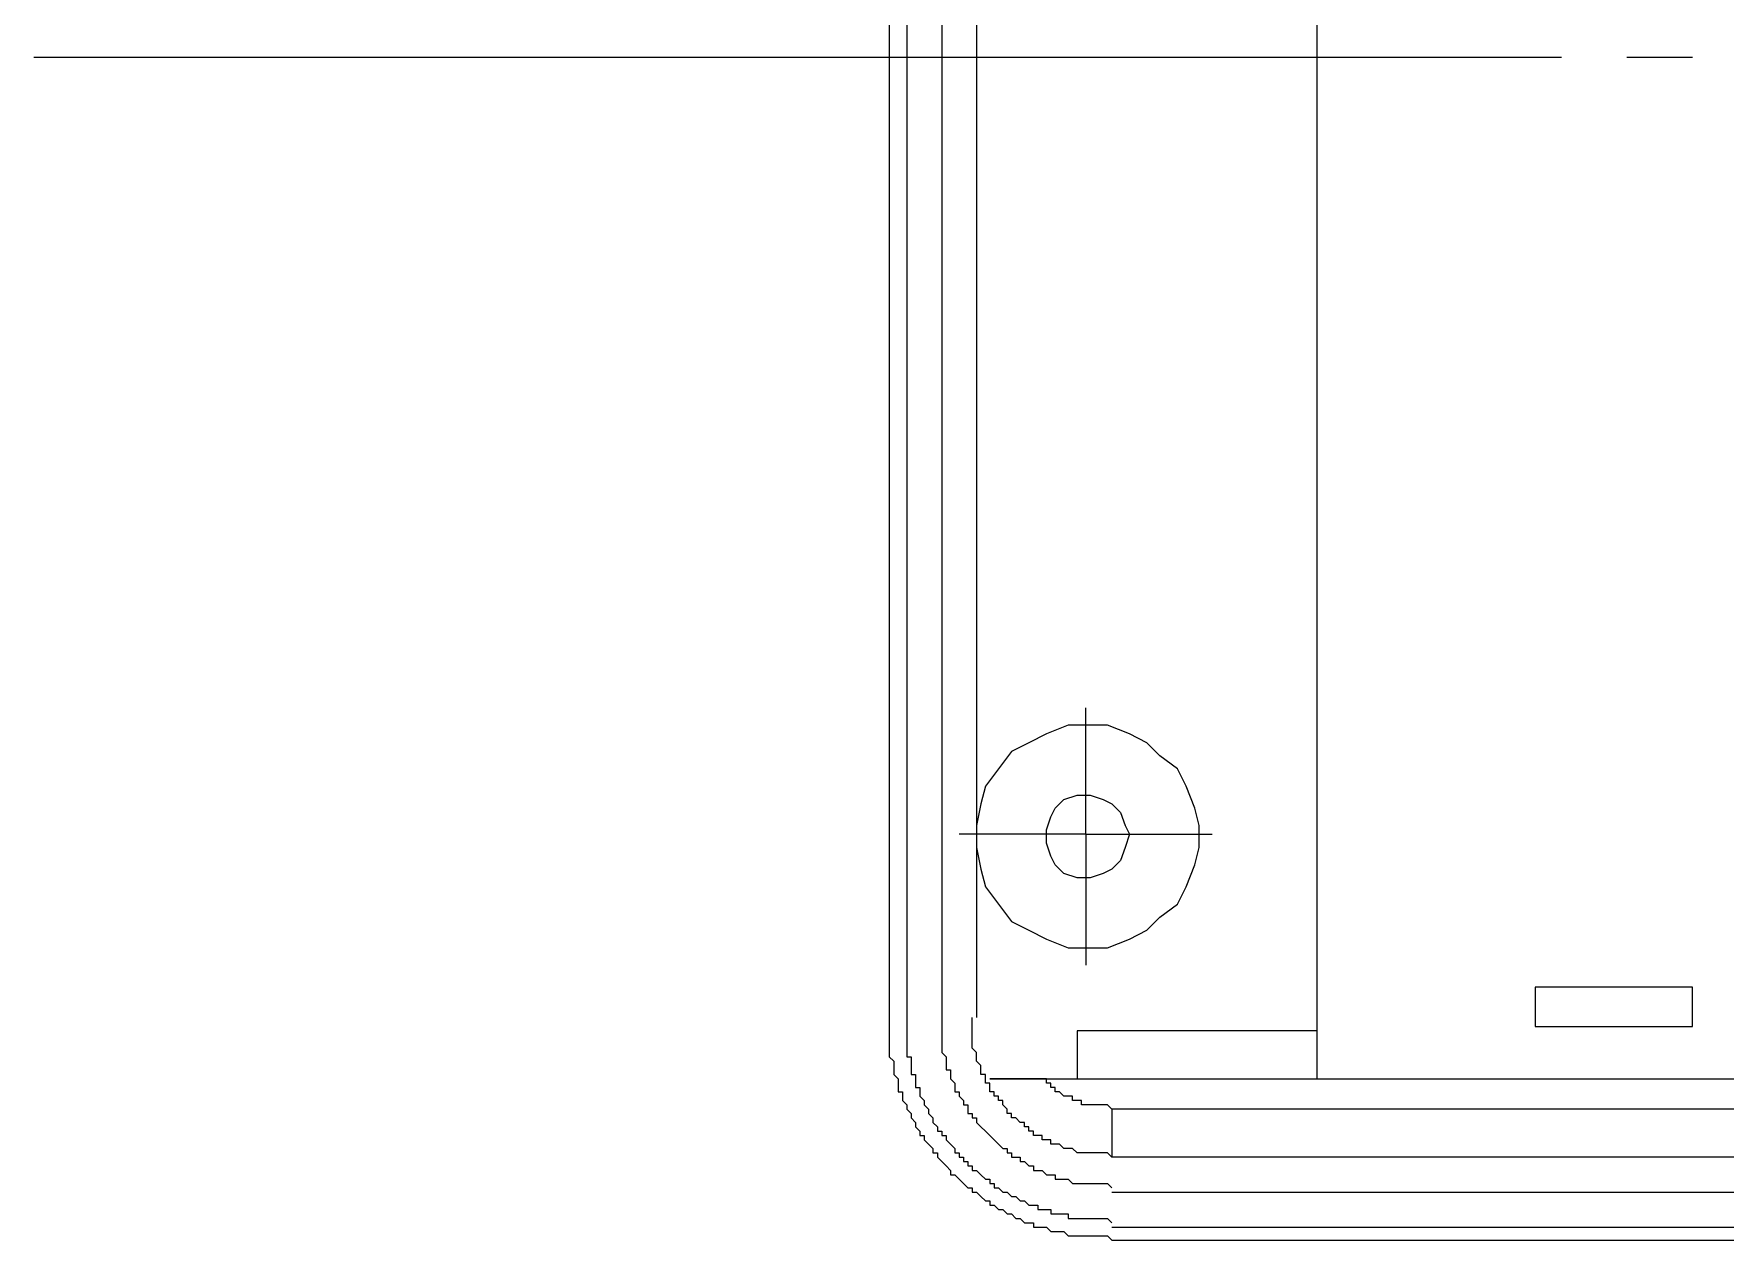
# Model space of a CAD drawing. Header units: millimetres. Extents: x -115 to 130, y -79 to 93.
# Drawn here: x -1.28 to 31.52, y -29.68 to -6.28 of the extents above; entities that cross this region are included whole.
import ezdxf

# ---------------------------------------------------------------- set-up
doc = ezdxf.new("R2010")
doc.units = ezdxf.units.MM
doc.header["$MEASUREMENT"] = 0
doc.layers.add('layer 1', color=7, linetype='Continuous')

msp = doc.modelspace()

# ---------------------------------------------------------------- linework, layer by layer
at = {"layer": 'layer 1', "lineweight": 18}
for points in [[(23.6079, -26.5501), (23.6079, -26.5501), (23.6079, 13.1586), (23.6079, 13.1586)], [(15.3106, 11.9733), (15.3106, 11.9733), (15.3106, -25.3647), (15.3106, -25.3647)], [(15.6492, 11.9733), (15.6492, 11.9733), (15.6492, -25.3647), (15.6492, -25.3647)], [(16.3266, 11.9733), (16.3266, 11.9733), (16.3266, -25.3647), (16.3266, -25.3647)], [(17.0039, 11.9733), (17.0039, 11.9733), (17.0039, -25.3647), (17.0039, -25.3647)], [(28.3492, -6.7381), (28.3492, -6.7381), (-1.2841, -6.7381), (-1.2841, -6.7381)], [(30.8892, -6.7381), (30.8892, -6.7381), (29.6192, -6.7381), (29.6192, -6.7381)], [(19.1206, -20.2001), (19.1206, -20.2001), (19.1206, -19.3534), (19.1206, -19.3534)], [(19.1206, -21.8087), (19.1206, -21.8087), (19.1206, -20.2001), (19.1206, -20.2001)], [(17.5119, -21.8087), (17.5119, -21.8087), (16.6652, -21.8087), (16.6652, -21.8087)], [(19.1206, -21.8087), (19.1206, -21.8087), (17.5119, -21.8087), (17.5119, -21.8087)], [(19.1206, -21.8087), (19.1206, -21.8087), (20.8139, -21.8087), (20.8139, -21.8087)], [(19.1206, -21.8087), (19.1206, -21.8087), (19.1206, -23.5021), (19.1206, -23.5021)], [(20.8139, -21.8087), (20.8139, -21.8087), (21.5759, -21.8087), (21.5759, -21.8087)], [(19.1206, -23.5021), (19.1206, -23.5021), (19.1206, -24.3487), (19.1206, -24.3487)], [(30.8892, -24.7721), (30.8892, -24.7721), (27.8412, -24.7721), (27.8412, -24.7721)], [(27.8412, -24.7721), (27.8412, -24.7721), (27.8412, -25.5341), (27.8412, -25.5341)], [(30.8892, -25.5341), (30.8892, -25.5341), (30.8892, -24.7721), (30.8892, -24.7721)], [(27.8412, -25.5341), (27.8412, -25.5341), (30.8892, -25.5341), (30.8892, -25.5341)], [(18.9512, -25.6187), (18.9512, -25.6187), (18.9512, -26.5501), (18.9512, -26.5501)], [(23.6079, -25.6187), (23.6079, -25.6187), (18.9512, -25.6187), (18.9512, -25.6187)], [(17.2579, -26.5501), (17.2579, -26.5501), (18.9512, -26.5501), (18.9512, -26.5501)], [(18.3586, -26.5501), (18.3586, -26.5501), (17.2579, -26.5501), (17.2579, -26.5501)], [(18.3586, -26.5501), (18.3586, -26.5501), (18.9512, -26.5501), (18.9512, -26.5501)], [(18.9512, -26.5501), (18.9512, -26.5501), (23.6079, -26.5501), (23.6079, -26.5501)], [(18.9512, -26.5501), (18.9512, -26.5501), (19.0359, -26.5501), (19.0359, -26.5501)], [(23.6079, -26.5501), (23.6079, -26.5501), (54.1725, -26.5501), (54.1725, -26.5501)], [(19.6286, -27.1427), (19.6286, -27.1427), (19.6286, -28.0741), (19.6286, -28.0741)], [(55.5272, -27.1427), (55.5272, -27.1427), (19.6286, -27.1427), (19.6286, -27.1427)], [(100.1466, -28.0741), (100.1466, -28.0741), (19.6286, -28.0741), (19.6286, -28.0741)], [(19.6286, -28.7514), (19.6286, -28.7514), (100.1466, -28.7514), (100.1466, -28.7514)], [(19.6286, -29.4287), (19.6286, -29.4287), (100.1466, -29.4287), (100.1466, -29.4287)], [(19.6286, -29.6827), (19.6286, -29.6827), (100.1466, -29.6827), (100.1466, -29.6827)]]:
    msp.add_open_spline(points, degree=3, dxfattribs=at)
for points, knots in [([(17.0039, -22.0627), (17.0039, -22.0627), (17.0886, -22.4861), (17.0886, -22.4861), (17.0886, -22.4861), (17.0886, -22.4861), (17.1732, -22.8247), (17.1732, -22.8247), (17.1732, -22.8247), (17.1732, -22.8247), (17.4272, -23.1634), (17.4272, -23.1634), (17.4272, -23.1634), (17.4272, -23.1634), (17.6812, -23.5021), (17.6812, -23.5021), (17.6812, -23.5021), (17.6812, -23.5021), (18.0199, -23.6714), (18.0199, -23.6714), (18.0199, -23.6714), (18.0199, -23.6714), (18.3586, -23.8407), (18.3586, -23.8407), (18.3586, -23.8407), (18.3586, -23.8407), (18.7819, -24.0101), (18.7819, -24.0101), (18.7819, -24.0101), (18.7819, -24.0101), (19.5439, -24.0101), (19.5439, -24.0101), (19.5439, -24.0101), (19.5439, -24.0101), (19.9672, -23.8407), (19.9672, -23.8407), (19.9672, -23.8407), (19.9672, -23.8407), (20.3059, -23.6714), (20.3059, -23.6714), (20.3059, -23.6714), (20.3059, -23.6714), (20.5599, -23.4174), (20.5599, -23.4174), (20.5599, -23.4174), (20.5599, -23.4174), (20.8986, -23.1634), (20.8986, -23.1634), (20.8986, -23.1634), (20.8986, -23.1634), (21.0679, -22.8247), (21.0679, -22.8247), (21.0679, -22.8247), (21.0679, -22.8247), (21.2372, -22.4014), (21.2372, -22.4014), (21.2372, -22.4014), (21.2372, -22.4014), (21.3219, -22.0627), (21.3219, -22.0627), (21.3219, -22.0627), (21.3219, -22.0627), (21.3219, -21.6394), (21.3219, -21.6394), (21.3219, -21.6394), (21.3219, -21.6394), (21.2372, -21.3007), (21.2372, -21.3007), (21.2372, -21.3007), (21.2372, -21.3007), (21.0679, -20.8774), (21.0679, -20.8774), (21.0679, -20.8774), (21.0679, -20.8774), (20.8986, -20.5387), (20.8986, -20.5387), (20.8986, -20.5387), (20.8986, -20.5387), (20.5599, -20.2847), (20.5599, -20.2847), (20.5599, -20.2847), (20.5599, -20.2847), (20.3059, -20.0307), (20.3059, -20.0307), (20.3059, -20.0307), (20.3059, -20.0307), (19.9672, -19.8614), (19.9672, -19.8614), (19.9672, -19.8614), (19.9672, -19.8614), (19.5439, -19.6921), (19.5439, -19.6921), (19.5439, -19.6921), (19.5439, -19.6921), (18.7819, -19.6921), (18.7819, -19.6921), (18.7819, -19.6921), (18.7819, -19.6921), (18.3586, -19.8614), (18.3586, -19.8614), (18.3586, -19.8614), (18.3586, -19.8614), (18.0199, -20.0307), (18.0199, -20.0307), (18.0199, -20.0307), (18.0199, -20.0307), (17.6812, -20.2001), (17.6812, -20.2001), (17.6812, -20.2001), (17.6812, -20.2001), (17.4272, -20.5387), (17.4272, -20.5387), (17.4272, -20.5387), (17.4272, -20.5387), (17.1732, -20.8774), (17.1732, -20.8774), (17.1732, -20.8774), (17.1732, -20.8774), (17.0886, -21.2161), (17.0886, -21.2161), (17.0886, -21.2161), (17.0886, -21.2161), (17.0039, -21.6394), (17.0039, -21.6394)], [0, 0, 0, 0, 0.03125, 0.03125, 0.03125, 0.03125, 0.0625, 0.0625, 0.0625, 0.0625, 0.09375, 0.09375, 0.09375, 0.09375, 0.125, 0.125, 0.125, 0.125, 0.15625, 0.15625, 0.15625, 0.15625, 0.1875, 0.1875, 0.1875, 0.1875, 0.21875, 0.21875, 0.21875, 0.21875, 0.25, 0.25, 0.25, 0.25, 0.28125, 0.28125, 0.28125, 0.28125, 0.3125, 0.3125, 0.3125, 0.3125, 0.34375, 0.34375, 0.34375, 0.34375, 0.375, 0.375, 0.375, 0.375, 0.40625, 0.40625, 0.40625, 0.40625, 0.4375, 0.4375, 0.4375, 0.4375, 0.46875, 0.46875, 0.46875, 0.46875, 0.5, 0.5, 0.5, 0.5, 0.53125, 0.53125, 0.53125, 0.53125, 0.5625, 0.5625, 0.5625, 0.5625, 0.59375, 0.59375, 0.59375, 0.59375, 0.625, 0.625, 0.625, 0.625, 0.65625, 0.65625, 0.65625, 0.65625, 0.6875, 0.6875, 0.6875, 0.6875, 0.71875, 0.71875, 0.71875, 0.71875, 0.75, 0.75, 0.75, 0.75, 0.78125, 0.78125, 0.78125, 0.78125, 0.8125, 0.8125, 0.8125, 0.8125, 0.84375, 0.84375, 0.84375, 0.84375, 0.875, 0.875, 0.875, 0.875, 0.90625, 0.90625, 0.90625, 0.90625, 0.9375, 0.9375, 0.9375, 0.9375, 1, 1, 1, 1]), ([(19.9672, -21.8087), (19.9672, -21.8087), (19.8826, -21.6394), (19.8826, -21.6394), (19.8826, -21.6394), (19.8826, -21.6394), (19.7979, -21.3854), (19.7979, -21.3854), (19.7979, -21.3854), (19.7979, -21.3854), (19.6286, -21.2161), (19.6286, -21.2161), (19.6286, -21.2161), (19.6286, -21.2161), (19.4592, -21.1314), (19.4592, -21.1314), (19.4592, -21.1314), (19.4592, -21.1314), (19.2052, -21.0467), (19.2052, -21.0467), (19.2052, -21.0467), (19.2052, -21.0467), (18.9512, -21.0467), (18.9512, -21.0467), (18.9512, -21.0467), (18.9512, -21.0467), (18.6972, -21.1314), (18.6972, -21.1314), (18.6972, -21.1314), (18.6972, -21.1314), (18.5279, -21.3007), (18.5279, -21.3007), (18.5279, -21.3007), (18.5279, -21.3007), (18.4432, -21.4701), (18.4432, -21.4701), (18.4432, -21.4701), (18.4432, -21.4701), (18.3586, -21.7241), (18.3586, -21.7241), (18.3586, -21.7241), (18.3586, -21.7241), (18.3586, -21.9781), (18.3586, -21.9781), (18.3586, -21.9781), (18.3586, -21.9781), (18.4432, -22.2321), (18.4432, -22.2321), (18.4432, -22.2321), (18.4432, -22.2321), (18.5279, -22.4014), (18.5279, -22.4014), (18.5279, -22.4014), (18.5279, -22.4014), (18.6972, -22.5707), (18.6972, -22.5707), (18.6972, -22.5707), (18.6972, -22.5707), (18.9512, -22.6554), (18.9512, -22.6554), (18.9512, -22.6554), (18.9512, -22.6554), (19.2052, -22.6554), (19.2052, -22.6554), (19.2052, -22.6554), (19.2052, -22.6554), (19.4592, -22.5707), (19.4592, -22.5707), (19.4592, -22.5707), (19.4592, -22.5707), (19.6286, -22.4861), (19.6286, -22.4861), (19.6286, -22.4861), (19.6286, -22.4861), (19.7979, -22.3167), (19.7979, -22.3167), (19.7979, -22.3167), (19.7979, -22.3167), (19.8826, -22.0627), (19.8826, -22.0627), (19.8826, -22.0627), (19.8826, -22.0627), (19.9672, -21.8087), (19.9672, -21.8087)], [0, 0, 0, 0, 0.0454545, 0.0454545, 0.0454545, 0.0454545, 0.0909091, 0.0909091, 0.0909091, 0.0909091, 0.1363636, 0.1363636, 0.1363636, 0.1363636, 0.1818182, 0.1818182, 0.1818182, 0.1818182, 0.2272727, 0.2272727, 0.2272727, 0.2272727, 0.2727273, 0.2727273, 0.2727273, 0.2727273, 0.3181818, 0.3181818, 0.3181818, 0.3181818, 0.3636364, 0.3636364, 0.3636364, 0.3636364, 0.4090909, 0.4090909, 0.4090909, 0.4090909, 0.4545455, 0.4545455, 0.4545455, 0.4545455, 0.5, 0.5, 0.5, 0.5, 0.5454545, 0.5454545, 0.5454545, 0.5454545, 0.5909091, 0.5909091, 0.5909091, 0.5909091, 0.6363636, 0.6363636, 0.6363636, 0.6363636, 0.6818182, 0.6818182, 0.6818182, 0.6818182, 0.7272727, 0.7272727, 0.7272727, 0.7272727, 0.7727273, 0.7727273, 0.7727273, 0.7727273, 0.8181818, 0.8181818, 0.8181818, 0.8181818, 0.8636364, 0.8636364, 0.8636364, 0.8636364, 0.9090909, 0.9090909, 0.9090909, 0.9090909, 1, 1, 1, 1]), ([(15.3106, -25.3647), (15.3106, -25.3647), (15.3106, -26.1267), (15.3106, -26.1267), (15.3106, -26.1267), (15.3106, -26.1267), (15.3952, -26.2114), (15.3952, -26.2114), (15.3952, -26.2114), (15.3952, -26.2114), (15.3952, -26.4654), (15.3952, -26.4654), (15.3952, -26.4654), (15.3952, -26.4654), (15.4799, -26.5501), (15.4799, -26.5501), (15.4799, -26.5501), (15.4799, -26.5501), (15.4799, -26.8041), (15.4799, -26.8041), (15.4799, -26.8041), (15.4799, -26.8041), (15.5646, -26.8041), (15.5646, -26.8041), (15.5646, -26.8041), (15.5646, -26.8041), (15.5646, -26.9734), (15.5646, -26.9734), (15.5646, -26.9734), (15.5646, -26.9734), (15.6492, -27.0581), (15.6492, -27.0581), (15.6492, -27.0581), (15.6492, -27.0581), (15.6492, -27.1427), (15.6492, -27.1427), (15.6492, -27.1427), (15.6492, -27.1427), (15.7339, -27.2274), (15.7339, -27.2274), (15.7339, -27.2274), (15.7339, -27.2274), (15.7339, -27.3121), (15.7339, -27.3121), (15.7339, -27.3121), (15.7339, -27.3121), (15.8186, -27.3967), (15.8186, -27.3967), (15.8186, -27.3967), (15.8186, -27.3967), (15.8186, -27.4814), (15.8186, -27.4814), (15.8186, -27.4814), (15.8186, -27.4814), (15.9032, -27.5661), (15.9032, -27.5661), (15.9032, -27.5661), (15.9032, -27.5661), (15.9032, -27.6507), (15.9032, -27.6507), (15.9032, -27.6507), (15.9032, -27.6507), (15.9879, -27.6507), (15.9879, -27.6507), (15.9879, -27.6507), (15.9879, -27.6507), (15.9879, -27.7354), (15.9879, -27.7354), (15.9879, -27.7354), (15.9879, -27.7354), (16.0726, -27.8201), (16.0726, -27.8201), (16.0726, -27.8201), (16.0726, -27.8201), (16.1572, -27.9047), (16.1572, -27.9047), (16.1572, -27.9047), (16.1572, -27.9047), (16.1572, -27.9894), (16.1572, -27.9894), (16.1572, -27.9894), (16.1572, -27.9894), (16.2419, -27.9894), (16.2419, -27.9894), (16.2419, -27.9894), (16.2419, -27.9894), (16.2419, -28.0741), (16.2419, -28.0741), (16.2419, -28.0741), (16.2419, -28.0741), (16.3266, -28.1587), (16.3266, -28.1587), (16.3266, -28.1587), (16.3266, -28.1587), (16.4112, -28.2434), (16.4112, -28.2434), (16.4112, -28.2434), (16.4112, -28.2434), (16.4959, -28.3281), (16.4959, -28.3281), (16.4959, -28.3281), (16.4959, -28.3281), (16.4959, -28.4127), (16.4959, -28.4127), (16.4959, -28.4127), (16.4959, -28.4127), (16.5806, -28.4127), (16.5806, -28.4127), (16.5806, -28.4127), (16.5806, -28.4127), (16.6652, -28.4974), (16.6652, -28.4974), (16.6652, -28.4974), (16.6652, -28.4974), (16.7499, -28.5821), (16.7499, -28.5821), (16.7499, -28.5821), (16.7499, -28.5821), (16.8346, -28.6667), (16.8346, -28.6667), (16.8346, -28.6667), (16.8346, -28.6667), (16.9192, -28.6667), (16.9192, -28.6667), (16.9192, -28.6667), (16.9192, -28.6667), (16.9192, -28.7514), (16.9192, -28.7514), (16.9192, -28.7514), (16.9192, -28.7514), (17.0039, -28.7514), (17.0039, -28.7514), (17.0039, -28.7514), (17.0039, -28.7514), (17.0886, -28.8361), (17.0886, -28.8361), (17.0886, -28.8361), (17.0886, -28.8361), (17.1732, -28.9207), (17.1732, -28.9207), (17.1732, -28.9207), (17.1732, -28.9207), (17.2579, -28.9207), (17.2579, -28.9207), (17.2579, -28.9207), (17.2579, -28.9207), (17.2579, -29.0054), (17.2579, -29.0054), (17.2579, -29.0054), (17.2579, -29.0054), (17.3426, -29.0054), (17.3426, -29.0054), (17.3426, -29.0054), (17.3426, -29.0054), (17.4272, -29.0901), (17.4272, -29.0901), (17.4272, -29.0901), (17.4272, -29.0901), (17.5119, -29.0901), (17.5119, -29.0901), (17.5119, -29.0901), (17.5119, -29.0901), (17.5966, -29.1747), (17.5966, -29.1747), (17.5966, -29.1747), (17.5966, -29.1747), (17.6812, -29.1747), (17.6812, -29.1747), (17.6812, -29.1747), (17.6812, -29.1747), (17.7659, -29.2594), (17.7659, -29.2594), (17.7659, -29.2594), (17.7659, -29.2594), (17.8506, -29.2594), (17.8506, -29.2594), (17.8506, -29.2594), (17.8506, -29.2594), (17.9352, -29.3441), (17.9352, -29.3441), (17.9352, -29.3441), (17.9352, -29.3441), (18.1046, -29.3441), (18.1046, -29.3441), (18.1046, -29.3441), (18.1046, -29.3441), (18.1046, -29.4287), (18.1046, -29.4287), (18.1046, -29.4287), (18.1046, -29.4287), (18.3586, -29.4287), (18.3586, -29.4287), (18.3586, -29.4287), (18.3586, -29.4287), (18.4432, -29.5134), (18.4432, -29.5134), (18.4432, -29.5134), (18.4432, -29.5134), (18.6972, -29.5134), (18.6972, -29.5134), (18.6972, -29.5134), (18.6972, -29.5134), (18.7819, -29.5981), (18.7819, -29.5981), (18.7819, -29.5981), (18.7819, -29.5981), (19.5439, -29.5981), (19.5439, -29.5981), (19.5439, -29.5981), (19.5439, -29.5981), (19.6286, -29.6827), (19.6286, -29.6827)], [0, 0, 0, 0, 0.0185185, 0.0185185, 0.0185185, 0.0185185, 0.037037, 0.037037, 0.037037, 0.037037, 0.0555556, 0.0555556, 0.0555556, 0.0555556, 0.0740741, 0.0740741, 0.0740741, 0.0740741, 0.0925926, 0.0925926, 0.0925926, 0.0925926, 0.1111111, 0.1111111, 0.1111111, 0.1111111, 0.1296296, 0.1296296, 0.1296296, 0.1296296, 0.1481481, 0.1481481, 0.1481481, 0.1481481, 0.1666667, 0.1666667, 0.1666667, 0.1666667, 0.1851852, 0.1851852, 0.1851852, 0.1851852, 0.2037037, 0.2037037, 0.2037037, 0.2037037, 0.2222222, 0.2222222, 0.2222222, 0.2222222, 0.2407407, 0.2407407, 0.2407407, 0.2407407, 0.2592593, 0.2592593, 0.2592593, 0.2592593, 0.2777778, 0.2777778, 0.2777778, 0.2777778, 0.2962963, 0.2962963, 0.2962963, 0.2962963, 0.3148148, 0.3148148, 0.3148148, 0.3148148, 0.3333333, 0.3333333, 0.3333333, 0.3333333, 0.3518519, 0.3518519, 0.3518519, 0.3518519, 0.3703704, 0.3703704, 0.3703704, 0.3703704, 0.3888889, 0.3888889, 0.3888889, 0.3888889, 0.4074074, 0.4074074, 0.4074074, 0.4074074, 0.4259259, 0.4259259, 0.4259259, 0.4259259, 0.4444444, 0.4444444, 0.4444444, 0.4444444, 0.462963, 0.462963, 0.462963, 0.462963, 0.4814815, 0.4814815, 0.4814815, 0.4814815, 0.5, 0.5, 0.5, 0.5, 0.5185185, 0.5185185, 0.5185185, 0.5185185, 0.537037, 0.537037, 0.537037, 0.537037, 0.5555556, 0.5555556, 0.5555556, 0.5555556, 0.5740741, 0.5740741, 0.5740741, 0.5740741, 0.5925926, 0.5925926, 0.5925926, 0.5925926, 0.6111111, 0.6111111, 0.6111111, 0.6111111, 0.6296296, 0.6296296, 0.6296296, 0.6296296, 0.6481481, 0.6481481, 0.6481481, 0.6481481, 0.6666667, 0.6666667, 0.6666667, 0.6666667, 0.6851852, 0.6851852, 0.6851852, 0.6851852, 0.7037037, 0.7037037, 0.7037037, 0.7037037, 0.7222222, 0.7222222, 0.7222222, 0.7222222, 0.7407407, 0.7407407, 0.7407407, 0.7407407, 0.7592593, 0.7592593, 0.7592593, 0.7592593, 0.7777778, 0.7777778, 0.7777778, 0.7777778, 0.7962963, 0.7962963, 0.7962963, 0.7962963, 0.8148148, 0.8148148, 0.8148148, 0.8148148, 0.8333333, 0.8333333, 0.8333333, 0.8333333, 0.8518519, 0.8518519, 0.8518519, 0.8518519, 0.8703704, 0.8703704, 0.8703704, 0.8703704, 0.8888889, 0.8888889, 0.8888889, 0.8888889, 0.9074074, 0.9074074, 0.9074074, 0.9074074, 0.9259259, 0.9259259, 0.9259259, 0.9259259, 0.9444444, 0.9444444, 0.9444444, 0.9444444, 0.962963, 0.962963, 0.962963, 0.962963, 1, 1, 1, 1]), ([(15.6492, -25.3647), (15.6492, -25.3647), (15.6492, -26.1267), (15.6492, -26.1267), (15.6492, -26.1267), (15.6492, -26.1267), (15.7339, -26.1267), (15.7339, -26.1267), (15.7339, -26.1267), (15.7339, -26.1267), (15.7339, -26.4654), (15.7339, -26.4654), (15.7339, -26.4654), (15.7339, -26.4654), (15.8186, -26.4654), (15.8186, -26.4654), (15.8186, -26.4654), (15.8186, -26.4654), (15.8186, -26.7194), (15.8186, -26.7194), (15.8186, -26.7194), (15.8186, -26.7194), (15.9032, -26.7194), (15.9032, -26.7194), (15.9032, -26.7194), (15.9032, -26.7194), (15.9032, -26.8887), (15.9032, -26.8887), (15.9032, -26.8887), (15.9032, -26.8887), (15.9879, -26.9734), (15.9879, -26.9734), (15.9879, -26.9734), (15.9879, -26.9734), (15.9879, -27.0581), (15.9879, -27.0581), (15.9879, -27.0581), (15.9879, -27.0581), (16.0726, -27.1427), (16.0726, -27.1427), (16.0726, -27.1427), (16.0726, -27.1427), (16.0726, -27.2274), (16.0726, -27.2274), (16.0726, -27.2274), (16.0726, -27.2274), (16.1572, -27.3121), (16.1572, -27.3121), (16.1572, -27.3121), (16.1572, -27.3121), (16.1572, -27.3967), (16.1572, -27.3967), (16.1572, -27.3967), (16.1572, -27.3967), (16.2419, -27.4814), (16.2419, -27.4814), (16.2419, -27.4814), (16.2419, -27.4814), (16.2419, -27.5661), (16.2419, -27.5661), (16.2419, -27.5661), (16.2419, -27.5661), (16.3266, -27.5661), (16.3266, -27.5661), (16.3266, -27.5661), (16.3266, -27.5661), (16.3266, -27.6507), (16.3266, -27.6507), (16.3266, -27.6507), (16.3266, -27.6507), (16.4112, -27.6507), (16.4112, -27.6507), (16.4112, -27.6507), (16.4112, -27.6507), (16.4112, -27.7354), (16.4112, -27.7354), (16.4112, -27.7354), (16.4112, -27.7354), (16.4959, -27.8201), (16.4959, -27.8201), (16.4959, -27.8201), (16.4959, -27.8201), (16.5806, -27.9047), (16.5806, -27.9047), (16.5806, -27.9047), (16.5806, -27.9047), (16.5806, -27.9894), (16.5806, -27.9894), (16.5806, -27.9894), (16.5806, -27.9894), (16.6652, -27.9894), (16.6652, -27.9894), (16.6652, -27.9894), (16.6652, -27.9894), (16.6652, -28.0741), (16.6652, -28.0741), (16.6652, -28.0741), (16.6652, -28.0741), (16.7499, -28.0741), (16.7499, -28.0741), (16.7499, -28.0741), (16.7499, -28.0741), (16.7499, -28.1587), (16.7499, -28.1587), (16.7499, -28.1587), (16.7499, -28.1587), (16.8346, -28.1587), (16.8346, -28.1587), (16.8346, -28.1587), (16.8346, -28.1587), (16.8346, -28.2434), (16.8346, -28.2434), (16.8346, -28.2434), (16.8346, -28.2434), (16.9192, -28.2434), (16.9192, -28.2434), (16.9192, -28.2434), (16.9192, -28.2434), (16.9192, -28.3281), (16.9192, -28.3281), (16.9192, -28.3281), (16.9192, -28.3281), (17.0039, -28.3281), (17.0039, -28.3281), (17.0039, -28.3281), (17.0039, -28.3281), (17.0886, -28.4127), (17.0886, -28.4127), (17.0886, -28.4127), (17.0886, -28.4127), (17.1732, -28.4974), (17.1732, -28.4974), (17.1732, -28.4974), (17.1732, -28.4974), (17.2579, -28.4974), (17.2579, -28.4974), (17.2579, -28.4974), (17.2579, -28.4974), (17.2579, -28.5821), (17.2579, -28.5821), (17.2579, -28.5821), (17.2579, -28.5821), (17.3426, -28.5821), (17.3426, -28.5821), (17.3426, -28.5821), (17.3426, -28.5821), (17.3426, -28.6667), (17.3426, -28.6667), (17.3426, -28.6667), (17.3426, -28.6667), (17.4272, -28.6667), (17.4272, -28.6667), (17.4272, -28.6667), (17.4272, -28.6667), (17.5119, -28.7514), (17.5119, -28.7514), (17.5119, -28.7514), (17.5119, -28.7514), (17.5966, -28.7514), (17.5966, -28.7514), (17.5966, -28.7514), (17.5966, -28.7514), (17.6812, -28.8361), (17.6812, -28.8361), (17.6812, -28.8361), (17.6812, -28.8361), (17.7659, -28.8361), (17.7659, -28.8361), (17.7659, -28.8361), (17.7659, -28.8361), (17.8506, -28.9207), (17.8506, -28.9207), (17.8506, -28.9207), (17.8506, -28.9207), (17.9352, -28.9207), (17.9352, -28.9207), (17.9352, -28.9207), (17.9352, -28.9207), (18.0199, -29.0054), (18.0199, -29.0054), (18.0199, -29.0054), (18.0199, -29.0054), (18.1892, -29.0054), (18.1892, -29.0054), (18.1892, -29.0054), (18.1892, -29.0054), (18.1892, -29.0901), (18.1892, -29.0901), (18.1892, -29.0901), (18.1892, -29.0901), (18.4432, -29.0901), (18.4432, -29.0901), (18.4432, -29.0901), (18.4432, -29.0901), (18.4432, -29.1747), (18.4432, -29.1747), (18.4432, -29.1747), (18.4432, -29.1747), (18.7819, -29.1747), (18.7819, -29.1747), (18.7819, -29.1747), (18.7819, -29.1747), (18.7819, -29.2594), (18.7819, -29.2594), (18.7819, -29.2594), (18.7819, -29.2594), (19.5439, -29.2594), (19.5439, -29.2594), (19.5439, -29.2594), (19.5439, -29.2594), (19.6286, -29.3441), (19.6286, -29.3441)], [0, 0, 0, 0, 0.0185185, 0.0185185, 0.0185185, 0.0185185, 0.037037, 0.037037, 0.037037, 0.037037, 0.0555556, 0.0555556, 0.0555556, 0.0555556, 0.0740741, 0.0740741, 0.0740741, 0.0740741, 0.0925926, 0.0925926, 0.0925926, 0.0925926, 0.1111111, 0.1111111, 0.1111111, 0.1111111, 0.1296296, 0.1296296, 0.1296296, 0.1296296, 0.1481481, 0.1481481, 0.1481481, 0.1481481, 0.1666667, 0.1666667, 0.1666667, 0.1666667, 0.1851852, 0.1851852, 0.1851852, 0.1851852, 0.2037037, 0.2037037, 0.2037037, 0.2037037, 0.2222222, 0.2222222, 0.2222222, 0.2222222, 0.2407407, 0.2407407, 0.2407407, 0.2407407, 0.2592593, 0.2592593, 0.2592593, 0.2592593, 0.2777778, 0.2777778, 0.2777778, 0.2777778, 0.2962963, 0.2962963, 0.2962963, 0.2962963, 0.3148148, 0.3148148, 0.3148148, 0.3148148, 0.3333333, 0.3333333, 0.3333333, 0.3333333, 0.3518519, 0.3518519, 0.3518519, 0.3518519, 0.3703704, 0.3703704, 0.3703704, 0.3703704, 0.3888889, 0.3888889, 0.3888889, 0.3888889, 0.4074074, 0.4074074, 0.4074074, 0.4074074, 0.4259259, 0.4259259, 0.4259259, 0.4259259, 0.4444444, 0.4444444, 0.4444444, 0.4444444, 0.462963, 0.462963, 0.462963, 0.462963, 0.4814815, 0.4814815, 0.4814815, 0.4814815, 0.5, 0.5, 0.5, 0.5, 0.5185185, 0.5185185, 0.5185185, 0.5185185, 0.537037, 0.537037, 0.537037, 0.537037, 0.5555556, 0.5555556, 0.5555556, 0.5555556, 0.5740741, 0.5740741, 0.5740741, 0.5740741, 0.5925926, 0.5925926, 0.5925926, 0.5925926, 0.6111111, 0.6111111, 0.6111111, 0.6111111, 0.6296296, 0.6296296, 0.6296296, 0.6296296, 0.6481481, 0.6481481, 0.6481481, 0.6481481, 0.6666667, 0.6666667, 0.6666667, 0.6666667, 0.6851852, 0.6851852, 0.6851852, 0.6851852, 0.7037037, 0.7037037, 0.7037037, 0.7037037, 0.7222222, 0.7222222, 0.7222222, 0.7222222, 0.7407407, 0.7407407, 0.7407407, 0.7407407, 0.7592593, 0.7592593, 0.7592593, 0.7592593, 0.7777778, 0.7777778, 0.7777778, 0.7777778, 0.7962963, 0.7962963, 0.7962963, 0.7962963, 0.8148148, 0.8148148, 0.8148148, 0.8148148, 0.8333333, 0.8333333, 0.8333333, 0.8333333, 0.8518519, 0.8518519, 0.8518519, 0.8518519, 0.8703704, 0.8703704, 0.8703704, 0.8703704, 0.8888889, 0.8888889, 0.8888889, 0.8888889, 0.9074074, 0.9074074, 0.9074074, 0.9074074, 0.9259259, 0.9259259, 0.9259259, 0.9259259, 0.9444444, 0.9444444, 0.9444444, 0.9444444, 0.962963, 0.962963, 0.962963, 0.962963, 1, 1, 1, 1]), ([(16.3266, -25.3647), (16.3266, -25.3647), (16.3266, -26.0421), (16.3266, -26.0421), (16.3266, -26.0421), (16.3266, -26.0421), (16.4112, -26.1267), (16.4112, -26.1267), (16.4112, -26.1267), (16.4112, -26.1267), (16.4112, -26.3807), (16.4112, -26.3807), (16.4112, -26.3807), (16.4112, -26.3807), (16.4959, -26.3807), (16.4959, -26.3807), (16.4959, -26.3807), (16.4959, -26.3807), (16.4959, -26.5501), (16.4959, -26.5501), (16.4959, -26.5501), (16.4959, -26.5501), (16.5806, -26.6347), (16.5806, -26.6347), (16.5806, -26.6347), (16.5806, -26.6347), (16.5806, -26.8041), (16.5806, -26.8041), (16.5806, -26.8041), (16.5806, -26.8041), (16.6652, -26.8041), (16.6652, -26.8041), (16.6652, -26.8041), (16.6652, -26.8041), (16.6652, -26.8887), (16.6652, -26.8887), (16.6652, -26.8887), (16.6652, -26.8887), (16.7499, -26.9734), (16.7499, -26.9734), (16.7499, -26.9734), (16.7499, -26.9734), (16.7499, -27.0581), (16.7499, -27.0581), (16.7499, -27.0581), (16.7499, -27.0581), (16.8346, -27.0581), (16.8346, -27.0581), (16.8346, -27.0581), (16.8346, -27.0581), (16.8346, -27.2274), (16.8346, -27.2274), (16.8346, -27.2274), (16.8346, -27.2274), (16.9192, -27.2274), (16.9192, -27.2274), (16.9192, -27.2274), (16.9192, -27.2274), (16.9192, -27.3121), (16.9192, -27.3121), (16.9192, -27.3121), (16.9192, -27.3121), (17.0039, -27.3121), (17.0039, -27.3121), (17.0039, -27.3121), (17.0039, -27.3121), (17.0039, -27.3967), (17.0039, -27.3967), (17.0039, -27.3967), (17.0039, -27.3967), (17.0886, -27.4814), (17.0886, -27.4814), (17.0886, -27.4814), (17.0886, -27.4814), (17.1732, -27.5661), (17.1732, -27.5661), (17.1732, -27.5661), (17.1732, -27.5661), (17.2579, -27.6507), (17.2579, -27.6507), (17.2579, -27.6507), (17.2579, -27.6507), (17.3426, -27.7354), (17.3426, -27.7354), (17.3426, -27.7354), (17.3426, -27.7354), (17.4272, -27.8201), (17.4272, -27.8201), (17.4272, -27.8201), (17.4272, -27.8201), (17.5119, -27.9047), (17.5119, -27.9047), (17.5119, -27.9047), (17.5119, -27.9047), (17.5966, -27.9047), (17.5966, -27.9047), (17.5966, -27.9047), (17.5966, -27.9047), (17.5966, -27.9894), (17.5966, -27.9894), (17.5966, -27.9894), (17.5966, -27.9894), (17.6812, -27.9894), (17.6812, -27.9894), (17.6812, -27.9894), (17.6812, -27.9894), (17.6812, -28.0741), (17.6812, -28.0741), (17.6812, -28.0741), (17.6812, -28.0741), (17.8506, -28.0741), (17.8506, -28.0741), (17.8506, -28.0741), (17.8506, -28.0741), (17.8506, -28.1587), (17.8506, -28.1587), (17.8506, -28.1587), (17.8506, -28.1587), (17.9352, -28.1587), (17.9352, -28.1587), (17.9352, -28.1587), (17.9352, -28.1587), (18.0199, -28.2434), (18.0199, -28.2434), (18.0199, -28.2434), (18.0199, -28.2434), (18.1046, -28.2434), (18.1046, -28.2434), (18.1046, -28.2434), (18.1046, -28.2434), (18.1046, -28.3281), (18.1046, -28.3281), (18.1046, -28.3281), (18.1046, -28.3281), (18.2739, -28.3281), (18.2739, -28.3281), (18.2739, -28.3281), (18.2739, -28.3281), (18.3586, -28.4127), (18.3586, -28.4127), (18.3586, -28.4127), (18.3586, -28.4127), (18.5279, -28.4127), (18.5279, -28.4127), (18.5279, -28.4127), (18.5279, -28.4127), (18.5279, -28.4974), (18.5279, -28.4974), (18.5279, -28.4974), (18.5279, -28.4974), (18.7819, -28.4974), (18.7819, -28.4974), (18.7819, -28.4974), (18.7819, -28.4974), (18.8666, -28.5821), (18.8666, -28.5821), (18.8666, -28.5821), (18.8666, -28.5821), (19.5439, -28.5821), (19.5439, -28.5821), (19.5439, -28.5821), (19.5439, -28.5821), (19.6286, -28.6667), (19.6286, -28.6667)], [0, 0, 0, 0, 0.0238095, 0.0238095, 0.0238095, 0.0238095, 0.047619, 0.047619, 0.047619, 0.047619, 0.0714286, 0.0714286, 0.0714286, 0.0714286, 0.0952381, 0.0952381, 0.0952381, 0.0952381, 0.1190476, 0.1190476, 0.1190476, 0.1190476, 0.1428571, 0.1428571, 0.1428571, 0.1428571, 0.1666667, 0.1666667, 0.1666667, 0.1666667, 0.1904762, 0.1904762, 0.1904762, 0.1904762, 0.2142857, 0.2142857, 0.2142857, 0.2142857, 0.2380952, 0.2380952, 0.2380952, 0.2380952, 0.2619048, 0.2619048, 0.2619048, 0.2619048, 0.2857143, 0.2857143, 0.2857143, 0.2857143, 0.3095238, 0.3095238, 0.3095238, 0.3095238, 0.3333333, 0.3333333, 0.3333333, 0.3333333, 0.3571429, 0.3571429, 0.3571429, 0.3571429, 0.3809524, 0.3809524, 0.3809524, 0.3809524, 0.4047619, 0.4047619, 0.4047619, 0.4047619, 0.4285714, 0.4285714, 0.4285714, 0.4285714, 0.452381, 0.452381, 0.452381, 0.452381, 0.4761905, 0.4761905, 0.4761905, 0.4761905, 0.5, 0.5, 0.5, 0.5, 0.5238095, 0.5238095, 0.5238095, 0.5238095, 0.547619, 0.547619, 0.547619, 0.547619, 0.5714286, 0.5714286, 0.5714286, 0.5714286, 0.5952381, 0.5952381, 0.5952381, 0.5952381, 0.6190476, 0.6190476, 0.6190476, 0.6190476, 0.6428571, 0.6428571, 0.6428571, 0.6428571, 0.6666667, 0.6666667, 0.6666667, 0.6666667, 0.6904762, 0.6904762, 0.6904762, 0.6904762, 0.7142857, 0.7142857, 0.7142857, 0.7142857, 0.7380952, 0.7380952, 0.7380952, 0.7380952, 0.7619048, 0.7619048, 0.7619048, 0.7619048, 0.7857143, 0.7857143, 0.7857143, 0.7857143, 0.8095238, 0.8095238, 0.8095238, 0.8095238, 0.8333333, 0.8333333, 0.8333333, 0.8333333, 0.8571429, 0.8571429, 0.8571429, 0.8571429, 0.8809524, 0.8809524, 0.8809524, 0.8809524, 0.9047619, 0.9047619, 0.9047619, 0.9047619, 0.9285714, 0.9285714, 0.9285714, 0.9285714, 0.952381, 0.952381, 0.952381, 0.952381, 1, 1, 1, 1]), ([(19.6286, -28.0741), (19.6286, -28.0741), (19.5439, -27.9894), (19.5439, -27.9894), (19.5439, -27.9894), (19.5439, -27.9894), (18.9512, -27.9894), (18.9512, -27.9894), (18.9512, -27.9894), (18.9512, -27.9894), (18.8666, -27.9047), (18.8666, -27.9047), (18.8666, -27.9047), (18.8666, -27.9047), (18.6972, -27.9047), (18.6972, -27.9047), (18.6972, -27.9047), (18.6972, -27.9047), (18.6126, -27.8201), (18.6126, -27.8201), (18.6126, -27.8201), (18.6126, -27.8201), (18.4432, -27.8201), (18.4432, -27.8201), (18.4432, -27.8201), (18.4432, -27.8201), (18.4432, -27.7354), (18.4432, -27.7354), (18.4432, -27.7354), (18.4432, -27.7354), (18.2739, -27.7354), (18.2739, -27.7354), (18.2739, -27.7354), (18.2739, -27.7354), (18.2739, -27.6507), (18.2739, -27.6507), (18.2739, -27.6507), (18.2739, -27.6507), (18.1046, -27.6507), (18.1046, -27.6507), (18.1046, -27.6507), (18.1046, -27.6507), (18.1046, -27.5661), (18.1046, -27.5661), (18.1046, -27.5661), (18.1046, -27.5661), (18.0199, -27.5661), (18.0199, -27.5661), (18.0199, -27.5661), (18.0199, -27.5661), (18.0199, -27.4814), (18.0199, -27.4814), (18.0199, -27.4814), (18.0199, -27.4814), (17.9352, -27.4814), (17.9352, -27.4814), (17.9352, -27.4814), (17.9352, -27.4814), (17.9352, -27.3967), (17.9352, -27.3967), (17.9352, -27.3967), (17.9352, -27.3967), (17.8506, -27.3967), (17.8506, -27.3967), (17.8506, -27.3967), (17.8506, -27.3967), (17.7659, -27.3121), (17.7659, -27.3121), (17.7659, -27.3121), (17.7659, -27.3121), (17.6812, -27.3121), (17.6812, -27.3121), (17.6812, -27.3121), (17.6812, -27.3121), (17.6812, -27.2274), (17.6812, -27.2274), (17.6812, -27.2274), (17.6812, -27.2274), (17.5966, -27.2274), (17.5966, -27.2274), (17.5966, -27.2274), (17.5966, -27.2274), (17.5966, -27.1427), (17.5966, -27.1427), (17.5966, -27.1427), (17.5966, -27.1427), (17.5119, -27.0581), (17.5119, -27.0581), (17.5119, -27.0581), (17.5119, -27.0581), (17.5119, -26.9734), (17.5119, -26.9734), (17.5119, -26.9734), (17.5119, -26.9734), (17.4272, -26.9734), (17.4272, -26.9734), (17.4272, -26.9734), (17.4272, -26.9734), (17.4272, -26.8887), (17.4272, -26.8887), (17.4272, -26.8887), (17.4272, -26.8887), (17.3426, -26.8887), (17.3426, -26.8887), (17.3426, -26.8887), (17.3426, -26.8887), (17.3426, -26.8041), (17.3426, -26.8041), (17.3426, -26.8041), (17.3426, -26.8041), (17.2579, -26.8041), (17.2579, -26.8041), (17.2579, -26.8041), (17.2579, -26.8041), (17.2579, -26.6347), (17.2579, -26.6347), (17.2579, -26.6347), (17.2579, -26.6347), (17.1732, -26.6347), (17.1732, -26.6347), (17.1732, -26.6347), (17.1732, -26.6347), (17.1732, -26.4654), (17.1732, -26.4654), (17.1732, -26.4654), (17.1732, -26.4654), (17.0886, -26.4654), (17.0886, -26.4654), (17.0886, -26.4654), (17.0886, -26.4654), (17.0886, -26.2961), (17.0886, -26.2961), (17.0886, -26.2961), (17.0886, -26.2961), (17.0039, -26.2114), (17.0039, -26.2114), (17.0039, -26.2114), (17.0039, -26.2114), (17.0039, -26.0421), (17.0039, -26.0421), (17.0039, -26.0421), (17.0039, -26.0421), (16.9192, -25.9574), (16.9192, -25.9574), (16.9192, -25.9574), (16.9192, -25.9574), (16.9192, -25.3647), (16.9192, -25.3647)], [0, 0, 0, 0, 0.0263158, 0.0263158, 0.0263158, 0.0263158, 0.0526316, 0.0526316, 0.0526316, 0.0526316, 0.0789474, 0.0789474, 0.0789474, 0.0789474, 0.1052632, 0.1052632, 0.1052632, 0.1052632, 0.1315789, 0.1315789, 0.1315789, 0.1315789, 0.1578947, 0.1578947, 0.1578947, 0.1578947, 0.1842105, 0.1842105, 0.1842105, 0.1842105, 0.2105263, 0.2105263, 0.2105263, 0.2105263, 0.2368421, 0.2368421, 0.2368421, 0.2368421, 0.2631579, 0.2631579, 0.2631579, 0.2631579, 0.2894737, 0.2894737, 0.2894737, 0.2894737, 0.3157895, 0.3157895, 0.3157895, 0.3157895, 0.3421053, 0.3421053, 0.3421053, 0.3421053, 0.3684211, 0.3684211, 0.3684211, 0.3684211, 0.3947368, 0.3947368, 0.3947368, 0.3947368, 0.4210526, 0.4210526, 0.4210526, 0.4210526, 0.4473684, 0.4473684, 0.4473684, 0.4473684, 0.4736842, 0.4736842, 0.4736842, 0.4736842, 0.5, 0.5, 0.5, 0.5, 0.5263158, 0.5263158, 0.5263158, 0.5263158, 0.5526316, 0.5526316, 0.5526316, 0.5526316, 0.5789474, 0.5789474, 0.5789474, 0.5789474, 0.6052632, 0.6052632, 0.6052632, 0.6052632, 0.6315789, 0.6315789, 0.6315789, 0.6315789, 0.6578947, 0.6578947, 0.6578947, 0.6578947, 0.6842105, 0.6842105, 0.6842105, 0.6842105, 0.7105263, 0.7105263, 0.7105263, 0.7105263, 0.7368421, 0.7368421, 0.7368421, 0.7368421, 0.7631579, 0.7631579, 0.7631579, 0.7631579, 0.7894737, 0.7894737, 0.7894737, 0.7894737, 0.8157895, 0.8157895, 0.8157895, 0.8157895, 0.8421053, 0.8421053, 0.8421053, 0.8421053, 0.8684211, 0.8684211, 0.8684211, 0.8684211, 0.8947368, 0.8947368, 0.8947368, 0.8947368, 0.9210526, 0.9210526, 0.9210526, 0.9210526, 0.9473684, 0.9473684, 0.9473684, 0.9473684, 1, 1, 1, 1]), ([(19.6286, -27.1427), (19.6286, -27.1427), (19.5439, -27.0581), (19.5439, -27.0581), (19.5439, -27.0581), (19.5439, -27.0581), (19.0359, -27.0581), (19.0359, -27.0581), (19.0359, -27.0581), (19.0359, -27.0581), (19.0359, -26.9734), (19.0359, -26.9734), (19.0359, -26.9734), (19.0359, -26.9734), (18.8666, -26.9734), (18.8666, -26.9734), (18.8666, -26.9734), (18.8666, -26.9734), (18.8666, -26.8887), (18.8666, -26.8887), (18.8666, -26.8887), (18.8666, -26.8887), (18.6972, -26.8887), (18.6972, -26.8887), (18.6972, -26.8887), (18.6972, -26.8887), (18.6126, -26.8041), (18.6126, -26.8041), (18.6126, -26.8041), (18.6126, -26.8041), (18.5279, -26.8041), (18.5279, -26.8041), (18.5279, -26.8041), (18.5279, -26.8041), (18.5279, -26.7194), (18.5279, -26.7194), (18.5279, -26.7194), (18.5279, -26.7194), (18.4432, -26.7194), (18.4432, -26.7194), (18.4432, -26.7194), (18.4432, -26.7194), (18.4432, -26.6347), (18.4432, -26.6347), (18.4432, -26.6347), (18.4432, -26.6347), (18.3586, -26.6347), (18.3586, -26.6347), (18.3586, -26.6347), (18.3586, -26.6347), (18.3586, -26.5501), (18.3586, -26.5501), (18.3586, -26.5501), (18.3586, -26.5501), (18.2739, -26.5501), (18.2739, -26.5501)], [0, 0, 0, 0, 0.0666667, 0.0666667, 0.0666667, 0.0666667, 0.1333333, 0.1333333, 0.1333333, 0.1333333, 0.2, 0.2, 0.2, 0.2, 0.2666667, 0.2666667, 0.2666667, 0.2666667, 0.3333333, 0.3333333, 0.3333333, 0.3333333, 0.4, 0.4, 0.4, 0.4, 0.4666667, 0.4666667, 0.4666667, 0.4666667, 0.5333333, 0.5333333, 0.5333333, 0.5333333, 0.6, 0.6, 0.6, 0.6, 0.6666667, 0.6666667, 0.6666667, 0.6666667, 0.7333333, 0.7333333, 0.7333333, 0.7333333, 0.8, 0.8, 0.8, 0.8, 0.8666667, 0.8666667, 0.8666667, 0.8666667, 1, 1, 1, 1])]:
    msp.add_open_spline(points, degree=3, knots=knots, dxfattribs=at)

doc.saveas('drawing.dxf')
